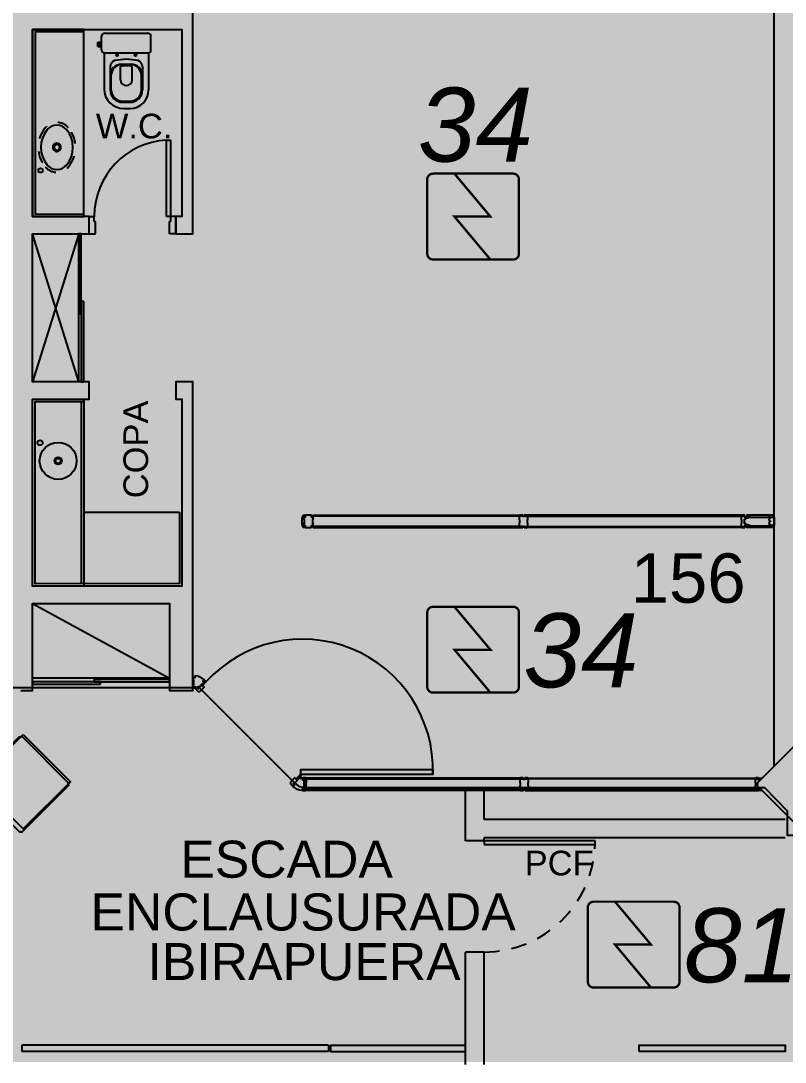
# Model space of a CAD drawing. Header units: metres. Extents: x -331 to 2982, y 362 to 2539.
# Drawn here: x 863.99 to 870.19, y 1624.56 to 1633 of the extents above; entities that cross this region are included whole.
import ezdxf

# ---------------------------------------------------------------- set-up
doc = ezdxf.new("R2010")
doc.units = ezdxf.units.M
for name, pattern in [('HIDDEN2', [0.1875, 0.125, -0.0625]), ('XR_BL2_3 PAV$0$CONTINUOUS', [0]), ('XR_BL2_3 PAV$0$HIDDEN', [0.375, 0.25, -0.125])]:
    doc.linetypes.add(name, pattern=pattern)
doc.layers.get('0').update_dxf_attribs({"color": 251})
doc.layers.add('_corredores', color=251, linetype='Continuous', plot=False)
doc.layers.add('_salas', color=251, linetype='Continuous', plot=False)
for name, color, linetype in [('ALV', 251, 'Continuous'), ('CX', 251, 'Continuous'), ('DET. FUMAÇA', 1, 'Continuous'), ('Detector_antigo', 84, 'Continuous'), ('Div', 251, 'Continuous'), ('Est', 251, 'Continuous'), ('Mob', 251, 'Continuous'), ('Pis', 251, 'Continuous'), ('Projeção', 20, 'Continuous'), ('Texto_Salas', 251, 'Continuous'), ('vid', 251, 'Continuous')]:
    doc.layers.add(name, color=color, linetype=linetype)
doc.styles.add('ARIAL', font='arial.ttf')
doc.styles.add('DESTAQUE', font='arial.ttf', dxfattribs={"height": 0.4})
doc.styles.get("Standard").update_dxf_attribs({"font": 'arial.ttf', "height": 0.3})
doc.styles.add('X3G_ENTITY_1416BAE9', font='arial.ttf', dxfattribs={"height": 0.6})
doc.styles.add('X3G_ENTITY_14227BE1', font='arial.ttf', dxfattribs={"height": 0.4})

# ---------------------------------------------------------------- blocks, each defined once
blk = doc.blocks.new('Detector de fumaça')
at = {"layer": 'DET. FUMAÇA', "linetype": 'Continuous', "lineweight": 15, "const_width": 0.0187}
blk.add_lwpolyline([(774.5995, 539.8158), (775.2491, 539.8158, -0.414214), (775.2958, 539.769), (775.2958, 539.1669, -0.414214), (775.2491, 539.1202), (774.5995, 539.1202, -0.414214), (774.5527, 539.1669), (774.5527, 539.769, -0.414214)], format="xyb", close=True, dxfattribs=at)
blk.add_lwpolyline([(774.773, 539.8158), (775.0645, 539.468), (774.773, 539.468), (775.0645, 539.1202)], dxfattribs=at)

msp = doc.modelspace()

# ---------------------------------------------------------------- hatches: boundary and pattern name
at = {"layer": '_corredores', "transparency": 33554508}
h = msp.add_hatch(color=256, dxfattribs=at)
h.dxf.hatch_style = 1
h.paths.add_polyline_path([(849.579, 1608.9411), (849.579, 1612.2161), (852.229, 1612.2161), (852.229, 1614.6511), (851.629, 1614.6511), (851.629, 1624.5643), (870.399, 1624.5643), (870.399, 1626.4001), (870.209, 1626.4001), (870.209, 1626.5971), (870.023, 1626.7843), (866.324, 1626.785), (866.3084, 1626.7515), (866.2038, 1626.8336), (865.4424, 1627.5943), (864.014, 1627.5943), (862.5855, 1627.5943), (861.7756, 1626.785), (861.74, 1626.785), (861.7364, 1626.7841), (861.7229, 1626.7829), (861.7049, 1626.7829), (858.1107, 1626.785), (857.764, 1626.4383), (857.4173, 1626.785), (853.8241, 1626.785), (853.8085, 1626.7515), (853.7038, 1626.8336), (852.9425, 1627.5943), (851.514, 1627.5943), (849.7675, 1627.5943), (849.7675, 1626.8343), (849.6275, 1626.8343), (849.6275, 1629.9143), (841.254, 1629.9143), (841.254, 1628.0743), (840.4941, 1628.0743), (840.4941, 1627.1161), (840.7759, 1626.8343), (840.3941, 1626.4525), (840.0615, 1626.785), (836.4544, 1626.785), (836.4387, 1626.7515), (836.3341, 1626.8336), (835.5727, 1627.5943), (834.1443, 1627.5943), (832.7159, 1627.5943), (831.9059, 1626.785), (831.8704, 1626.785), (831.8668, 1626.7841), (831.8533, 1626.7829), (831.8353, 1626.7829), (828.241, 1626.785), (827.8943, 1626.4383), (827.5477, 1626.785), (823.9539, 1626.785), (823.9383, 1626.7515), (823.8336, 1626.8336), (823.0723, 1627.5943), (821.6438, 1627.5943), (820.2154, 1627.5943), (819.4055, 1626.785), (819.3699, 1626.785), (819.3663, 1626.7841), (819.3528, 1626.7829), (819.3348, 1626.7829), (815.7405, 1626.785), (815.3939, 1626.4383), (815.0472, 1626.785), (811.4539, 1626.785), (811.4383, 1626.7515), (811.3337, 1626.8336), (810.5723, 1627.5943), (809.1439, 1627.5943), (807.7155, 1627.5943), (806.9055, 1626.785), (806.8699, 1626.785), (806.8664, 1626.7841), (806.8529, 1626.7829), (806.8349, 1626.7829), (803.2406, 1626.785), (802.8939, 1626.4383), (802.5473, 1626.785), (798.9539, 1626.785), (798.9383, 1626.7515), (798.8337, 1626.8336), (798.0723, 1627.5943), (796.6439, 1627.5943), (795.2155, 1627.5943), (794.4055, 1626.785), (794.3699, 1626.785), (794.3664, 1626.7841), (794.3529, 1626.7829), (794.3349, 1626.7829), (790.7406, 1626.785), (790.3939, 1626.4383), (790.0473, 1626.785), (786.454, 1626.785), (786.4384, 1626.7515), (786.3338, 1626.8336), (785.5724, 1627.5943), (784.144, 1627.5943), (782.7155, 1627.5943), (781.9056, 1626.785), (781.87, 1626.785), (781.8664, 1626.7841), (781.8529, 1626.7829), (781.8349, 1626.7829), (778.2407, 1626.785), (777.894, 1626.4383), (777.5473, 1626.785), (773.9541, 1626.785), (773.9385, 1626.7515), (773.8338, 1626.8336), (773.0725, 1627.5943), (771.644, 1627.5943), (770.2156, 1627.5943), (769.4057, 1626.785), (769.3701, 1626.785), (769.3665, 1626.7841), (769.353, 1626.7829), (769.335, 1626.7829), (765.635, 1626.7843), (765.449, 1626.5971), (765.449, 1626.4001), (765.259, 1626.4001), (765.259, 1624.5643), (770.104, 1624.5643), (770.104, 1614.6511), (770.414, 1614.6511), (770.414, 1605.5311), (765.029, 1605.5311), (765.029, 1610.8311), (763.829, 1610.8311), (763.829, 1605.5311), (755.929, 1605.5311), (755.929, 1610.8311), (754.829, 1610.8311), (754.829, 1605.5311), (746.079, 1605.5311), (746.079, 1601.9161), (748.449, 1601.9161), (748.449, 1603.6161), (748.049, 1603.6161), (748.049, 1603.8161), (754.474, 1603.8161), (754.474, 1603.6161), (754.149, 1603.6161), (754.149, 1601.9161), (754.474, 1601.9161), (754.474, 1601.7161), (754.474, 1601.1911), (757.974, 1601.1911), (757.974, 1603.5911), (757.974, 1603.7911), (768.029, 1603.7911), (768.029, 1603.7711), (768.834, 1603.7711), (768.834, 1595.8111), (768.004, 1595.8111), (768.004, 1595.7911), (762.364, 1595.7911), (762.364, 1590.5811), (754.174, 1590.5811), (754.174, 1593.0661), (752.499, 1593.0661), (752.499, 1560.5411), (752.299, 1560.5411), (752.299, 1561.4411), (751.199, 1561.4411), (751.199, 1558.1161), (752.299, 1558.1161), (752.299, 1559.1161), (752.499, 1559.1161), (752.499, 1557.1161), (755.419, 1557.1161), (755.419, 1558.9661), (753.924, 1558.9661), (753.924, 1563.4411), (754.189, 1563.4411), (754.189, 1587.6511), (760.824, 1587.6511), (760.824, 1587.7411), (768.929, 1587.7411), (768.929, 1563.8411), (770.329, 1563.8411), (770.329, 1587.7411), (771.929, 1587.7411), (773.029, 1587.7411), (775.879, 1587.7411), (775.879, 1586.6411), (777.179, 1586.6411), (777.179, 1587.7411), (788.779, 1587.7411), (788.779, 1586.6411), (790.079, 1586.6411), (790.079, 1587.7411), (802.329, 1587.7411), (804.029, 1587.7411), (844.979, 1587.7411), (844.979, 1587.9161), (845.279, 1587.9161), (845.279, 1587.5625), (845.279, 1563.2411), (806.429, 1563.2411), (806.429, 1563.4411), (806.629, 1563.4411), (806.629, 1565.7911), (806.229, 1565.7911), (806.229, 1585.1911), (806.629, 1585.1911), (806.629, 1587.5411), (803.039, 1587.5411), (803.039, 1576.8411), (798.689, 1576.8411), (796.094, 1576.8411, -0.496898), (794.3598, 1575.527), (793.5592, 1573.0628), (798.509, 1571.4495), (798.509, 1560.7211), (794.829, 1560.7211), (794.829, 1560.5411), (794.829, 1557.5511), (801.129, 1557.5511), (801.129, 1556.4511), (802.329, 1556.4511), (802.329, 1557.5511), (805.229, 1557.5511), (805.229, 1556.4511), (806.429, 1556.4511), (806.429, 1560.6911), (845.279, 1560.6911), (845.279, 1555.9965), (846.404, 1555.9965), (846.404, 1556.8911), (846.054, 1556.8911), (846.054, 1556.9911), (846.454, 1556.9911), (846.454, 1560.6911), (849.204, 1560.6911), (849.204, 1556.9911), (849.604, 1556.9911), (849.604, 1556.8911), (849.254, 1556.8911), (849.254, 1555.9965), (850.479, 1555.9965), (850.479, 1563.2411), (849.579, 1563.2411), (849.579, 1572.2911), (849.579, 1575.9411), (849.579, 1587.5625), (849.579, 1588.1411), (849.679, 1588.1411), (849.679, 1587.9911), (866.719, 1587.9911), (870.339, 1587.9911), (870.339, 1595.7911), (866.429, 1595.7911), (866.429, 1595.7211), (852.429, 1595.7211), (852.429, 1590.3911), (849.579, 1590.3911)])
h.paths.add_polyline_path([(845.139, 1595.8411), (845.279, 1595.8411), (845.279, 1590.3411), (839.679, 1590.3411), (775.879, 1590.3411), (773.004, 1590.3411), (773.004, 1595.8111), (771.774, 1595.8111), (771.774, 1603.7661), (773.119, 1603.7661), (773.119, 1603.8211), (845.139, 1603.8211)], flags=16)
h.paths.add_polyline_path([(846.026, 1605.5311), (845.019, 1605.5311), (845.019, 1609.9311), (845.029, 1610.8311), (843.829, 1610.8311), (843.829, 1605.5311), (835.029, 1605.5311), (835.029, 1610.8311), (833.829, 1610.8311), (833.829, 1605.5311), (825.029, 1605.5311), (825.029, 1610.8311), (823.829, 1610.8311), (823.829, 1605.5311), (815.029, 1605.5311), (815.029, 1610.8311), (813.829, 1610.8311), (813.829, 1605.5311), (805.029, 1605.5311), (805.029, 1610.8311), (803.829, 1610.8311), (803.829, 1605.5311), (795.029, 1605.5311), (795.029, 1610.8311), (793.829, 1610.8311), (793.829, 1605.5311), (785.029, 1605.5311), (785.029, 1610.8311), (783.829, 1610.8311), (783.829, 1605.5311), (775.029, 1605.5311), (775.029, 1610.8311), (773.999, 1610.8311), (773.999, 1605.5311), (773.214, 1605.5311), (773.214, 1614.6511), (773.144, 1614.6511), (773.1437, 1620.1313), (775.1643, 1620.1313), (775.1643, 1622.0513), (773.6443, 1622.0513), (773.6443, 1621.6313), (773.184, 1621.6313), (773.184, 1624.5643), (845.949, 1624.5632), (845.9494, 1621.6313), (845.4887, 1621.6313), (845.4887, 1622.0513), (843.9887, 1622.0513), (843.9887, 1621.6313), (843.9687, 1620.1313), (845.9487, 1620.1313), (845.949, 1614.6511), (846.026, 1614.6511)], flags=16)
h.paths.add_polyline_path([(865.1904, 1593.8059, -2.788173), (864.4071, 1590.6278), (864.5694, 1590.7057), (864.758, 1590.3806), (866.0583, 1591.2781, -0.450063), (866.3503, 1592.4627), (865.616, 1593.8618), (865.2979, 1593.6615)], flags=16)
h.paths.add_polyline_path([(845.264, 1626.4525), (844.8822, 1626.8343), (845.264, 1627.2162), (845.6458, 1626.8343)], flags=16)
h.paths.add_polyline_path([(851.514, 1626.4525), (851.1322, 1626.8343), (851.514, 1627.2162), (851.8958, 1626.8343)], flags=16)
h.paths.add_polyline_path([(834.1442, 1626.4525), (833.7624, 1626.8343), (834.1442, 1627.2162), (834.526, 1626.8343)], flags=16)
h.paths.add_polyline_path([(864.014, 1626.4525), (863.6322, 1626.8343), (864.014, 1627.2162), (864.3958, 1626.8343)], flags=16)
h.paths.add_polyline_path([(821.6442, 1626.4525), (821.2623, 1626.8343), (821.6442, 1627.2162), (822.026, 1626.8343)], flags=16)
h.paths.add_polyline_path([(809.5258, 1626.8343), (809.144, 1626.4525), (808.7622, 1626.8343), (809.144, 1627.2162)], flags=16)
h.paths.add_polyline_path([(797.0258, 1626.8343), (796.644, 1626.4525), (796.2622, 1626.8343), (796.644, 1627.2162)], flags=16)
h.paths.add_polyline_path([(784.5258, 1626.8343), (784.1439, 1626.4525), (783.7621, 1626.8343), (784.1439, 1627.2162)], flags=16)
h.paths.add_polyline_path([(772.0258, 1626.8343), (771.644, 1626.4525), (771.2622, 1626.8343), (771.644, 1627.2162)], flags=16)
h.paths.add_polyline_path([(767.5755, 1593.944), (767.4281, 1593.8407), (767.223, 1594.0851), (766.3285, 1593.1906, -0.414214), (766.3285, 1592.3916), (767.223, 1591.4971), (767.4281, 1591.7414), (767.5755, 1591.6382, -3.171595)], flags=16)
at = {"layer": '_salas', "transparency": 33554559}
h = msp.add_hatch(color=256, dxfattribs=at)
h.dxf.hatch_style = 1
h.paths.add_polyline_path([(870.379, 1637.7293), (851.629, 1637.7293), (851.629, 1639.2843), (851.299, 1639.2843), (851.299, 1637.7293), (840.564, 1637.7293), (840.564, 1639.2843), (840.234, 1639.2843), (840.234, 1637.7293), (765.239, 1637.7293), (765.239, 1626.3801), (765.429, 1626.3801), (765.429, 1626.5771), (765.615, 1626.7643), (769.3501, 1626.765), (769.3826, 1626.773), (769.4342, 1626.8136), (770.1916, 1627.5703), (770.2047, 1627.5834), (770.229, 1627.5743), (771.624, 1627.5743), (773.0191, 1627.5743), (773.0434, 1627.5834), (773.0565, 1627.5703), (773.8138, 1626.8136), (773.8655, 1626.773), (773.898, 1626.765), (777.5273, 1626.765), (777.8669, 1626.4254), (777.8811, 1626.4254), (778.2207, 1626.765), (781.85, 1626.765), (781.8825, 1626.773), (781.9342, 1626.8136), (782.6915, 1627.5703), (782.7046, 1627.5834), (782.7289, 1627.5743), (784.124, 1627.5743), (785.519, 1627.5743), (785.5433, 1627.5834), (785.5564, 1627.5703), (786.3138, 1626.8136), (786.3654, 1626.773), (786.3979, 1626.765), (790.0273, 1626.765), (790.3669, 1626.4254), (790.3739, 1626.4325), (790.7206, 1626.765), (794.3499, 1626.765), (794.3824, 1626.773), (794.4341, 1626.8136), (795.1914, 1627.5703), (795.2045, 1627.5834), (795.2289, 1627.5743), (796.6239, 1627.5743), (798.0189, 1627.5743), (798.0433, 1627.5834), (798.0564, 1627.5703), (798.8137, 1626.8136), (798.8654, 1626.773), (798.8979, 1626.765), (802.5273, 1626.765), (802.8669, 1626.4254), (802.8739, 1626.4325), (803.2206, 1626.765), (806.8499, 1626.765), (806.8824, 1626.773), (806.9341, 1626.8136), (807.6914, 1627.5703), (807.7045, 1627.5834), (807.7289, 1627.5743), (809.1239, 1627.5743), (810.5189, 1627.5743), (810.5433, 1627.5834), (810.5564, 1627.5703), (811.3137, 1626.8136), (811.3654, 1626.773), (811.3979, 1626.765), (815.0272, 1626.765), (815.3668, 1626.4254), (815.3739, 1626.4325), (815.7205, 1626.765), (819.3499, 1626.765), (819.3824, 1626.773), (819.434, 1626.8136), (820.1914, 1627.5703), (820.2045, 1627.5834), (820.2288, 1627.5743), (821.6238, 1627.5743), (823.0189, 1627.5743), (823.0432, 1627.5834), (823.0563, 1627.5703), (823.8136, 1626.8136), (823.8653, 1626.773), (823.8978, 1626.765), (827.5277, 1626.765), (827.8673, 1626.4254), (827.8743, 1626.4325), (828.221, 1626.765), (831.8504, 1626.765), (831.8828, 1626.773), (831.9345, 1626.8136), (832.6919, 1627.5703), (832.7049, 1627.5834), (832.7293, 1627.5743), (834.1243, 1627.5743), (835.5193, 1627.5743), (835.5437, 1627.5834), (835.5568, 1627.5703), (836.3141, 1626.8136), (836.3658, 1626.773), (836.3983, 1626.765), (840.0415, 1626.765), (840.3741, 1626.4325), (840.7559, 1626.8143), (840.4741, 1627.0961), (840.4741, 1628.0543), (841.234, 1628.0543), (841.234, 1629.8943), (849.6075, 1629.8943), (849.6075, 1626.8143), (849.7475, 1626.8143), (849.7475, 1627.5743), (851.494, 1627.5743), (852.8891, 1627.5743), (852.9134, 1627.5834), (852.9265, 1627.5703), (853.6838, 1626.8136), (853.7355, 1626.773), (853.768, 1626.765), (857.3973, 1626.765), (857.7369, 1626.4254), (857.744, 1626.4325), (858.0907, 1626.765), (861.72, 1626.765), (861.7525, 1626.773), (861.8042, 1626.8136), (862.5615, 1627.5703), (862.5746, 1627.5834), (862.5989, 1627.5743), (863.994, 1627.5743), (865.389, 1627.5743), (865.4133, 1627.5834), (865.4264, 1627.5703), (866.1838, 1626.8136), (866.2354, 1626.773), (866.2679, 1626.765), (870.003, 1626.7643), (870.189, 1626.5771), (870.189, 1626.3801), (870.379, 1626.3801), (870.379, 1626.3801)])
h = msp.add_hatch(color=256, dxfattribs=at)
h.dxf.hatch_style = 1
h.paths.add_polyline_path([(870.399, 1637.7493), (851.649, 1637.7493), (851.649, 1639.3043), (851.319, 1639.3043), (851.319, 1637.7493), (840.584, 1637.7493), (840.584, 1639.3043), (840.254, 1639.3043), (840.254, 1637.7493), (765.259, 1637.7493), (765.259, 1626.4001), (765.449, 1626.4001), (765.449, 1626.5971), (765.635, 1626.7843), (769.3701, 1626.785), (769.4026, 1626.793), (769.4542, 1626.8336), (770.2116, 1627.5903), (770.2247, 1627.6034), (770.249, 1627.5943), (771.644, 1627.5943), (773.0391, 1627.5943), (773.0634, 1627.6034), (773.0765, 1627.5903), (773.8338, 1626.8336), (773.8855, 1626.793), (773.918, 1626.785), (777.5473, 1626.785), (777.8869, 1626.4454), (777.894, 1626.4525), (778.2407, 1626.785), (781.87, 1626.785), (781.9025, 1626.793), (781.9542, 1626.8336), (782.7115, 1627.5903), (782.7246, 1627.6034), (782.7489, 1627.5943), (784.144, 1627.5943), (785.539, 1627.5943), (785.5633, 1627.6034), (785.5764, 1627.5903), (786.3338, 1626.8336), (786.3854, 1626.793), (786.4179, 1626.785), (790.0473, 1626.785), (790.3869, 1626.4454), (790.3939, 1626.4525), (790.7406, 1626.785), (794.3699, 1626.785), (794.4024, 1626.793), (794.4541, 1626.8336), (795.2114, 1627.5903), (795.2245, 1627.6034), (795.2489, 1627.5943), (796.6439, 1627.5943), (798.0389, 1627.5943), (798.0633, 1627.6034), (798.0764, 1627.5903), (798.8337, 1626.8336), (798.8854, 1626.793), (798.9179, 1626.785), (802.5473, 1626.785), (802.8869, 1626.4454), (802.8939, 1626.4525), (803.2406, 1626.785), (806.8699, 1626.785), (806.9024, 1626.793), (806.9541, 1626.8336), (807.7114, 1627.5903), (807.7245, 1627.6034), (807.7489, 1627.5943), (809.1439, 1627.5943), (810.5389, 1627.5943), (810.5633, 1627.6034), (810.5764, 1627.5903), (811.3337, 1626.8336), (811.3854, 1626.793), (811.4179, 1626.785), (815.0472, 1626.785), (815.3868, 1626.4454), (815.3939, 1626.4525), (815.7405, 1626.785), (819.3699, 1626.785), (819.4024, 1626.793), (819.454, 1626.8336), (820.2114, 1627.5903), (820.2245, 1627.6034), (820.2488, 1627.5943), (821.6438, 1627.5943), (823.0389, 1627.5943), (823.0632, 1627.6034), (823.0763, 1627.5903), (823.8336, 1626.8336), (823.8853, 1626.793), (823.9178, 1626.785), (827.5477, 1626.785), (827.8873, 1626.4454), (827.8943, 1626.4525), (828.241, 1626.785), (831.8704, 1626.785), (831.9028, 1626.793), (831.9545, 1626.8336), (832.7119, 1627.5903), (832.7249, 1627.6034), (832.7493, 1627.5943), (834.1443, 1627.5943), (835.5393, 1627.5943), (835.5637, 1627.6034), (835.5768, 1627.5903), (836.3341, 1626.8336), (836.3858, 1626.793), (836.4183, 1626.785), (840.0615, 1626.785), (840.3941, 1626.4525), (840.7759, 1626.8343), (840.4941, 1627.1161), (840.4941, 1628.0743), (841.254, 1628.0743), (841.254, 1629.9143), (849.6275, 1629.9143), (849.6275, 1626.8343), (849.7675, 1626.8343), (849.7675, 1627.5943), (851.514, 1627.5943), (852.9091, 1627.5943), (852.9334, 1627.6034), (852.9465, 1627.5903), (853.7038, 1626.8336), (853.7555, 1626.793), (853.788, 1626.785), (857.4173, 1626.785), (857.7569, 1626.4454), (857.764, 1626.4525), (858.1107, 1626.785), (861.74, 1626.785), (861.7725, 1626.793), (861.8242, 1626.8336), (862.5815, 1627.5903), (862.5946, 1627.6034), (862.6189, 1627.5943), (864.014, 1627.5943), (865.409, 1627.5943), (865.4333, 1627.6034), (865.4464, 1627.5903), (866.2038, 1626.8336), (866.2554, 1626.793), (866.2879, 1626.785), (870.023, 1626.7843), (870.209, 1626.5971), (870.209, 1626.4001), (870.399, 1626.4001), (870.399, 1626.4001)])
h = msp.add_hatch(color=256, dxfattribs=at)
h.dxf.hatch_style = 1
h.paths.add_polyline_path([(834.1242, 1627.1962), (833.7424, 1626.8143), (834.1242, 1626.4325), (834.506, 1626.8143)])
h.paths.add_polyline_path([(845.6258, 1626.8143), (845.244, 1627.1962), (844.8622, 1626.8143), (845.244, 1626.4325)])
h.paths.add_polyline_path([(851.8758, 1626.8143), (851.494, 1627.1962), (851.1122, 1626.8143), (851.494, 1626.4325)])
h.paths.add_polyline_path([(864.3758, 1626.8143), (863.994, 1627.1962), (863.6122, 1626.8143), (863.994, 1626.4325)])
h = msp.add_hatch(color=256, dxfattribs=at)
h.dxf.hatch_style = 1
h.paths.add_polyline_path([(834.1442, 1627.2162), (833.7624, 1626.8343), (834.1442, 1626.4525), (834.526, 1626.8343)])
h.paths.add_polyline_path([(845.6458, 1626.8343), (845.264, 1627.2162), (844.8822, 1626.8343), (845.264, 1626.4525)])
h.paths.add_polyline_path([(851.8958, 1626.8343), (851.514, 1627.2162), (851.1322, 1626.8343), (851.514, 1626.4525)])
h.paths.add_polyline_path([(864.3958, 1626.8343), (864.014, 1627.2162), (863.6322, 1626.8343), (864.014, 1626.4525)])

# ---------------------------------------------------------------- linework, layer by layer
at = {"color": 251, "true_color": 0x606060}
msp.add_lwpolyline([(851.649, 1637.7493), (870.399, 1637.7493), (870.399, 1626.4001), (870.209, 1626.4001), (870.209, 1626.5971), (870.023, 1626.7843), (866.324, 1626.785), (866.323, 1626.7829), (866.305, 1626.7829), (866.2915, 1626.7841), (866.2554, 1626.793), (866.2038, 1626.8336), (865.4464, 1627.5903), (865.4333, 1627.6034), (865.409, 1627.5943), (864.014, 1627.5943), (862.6189, 1627.5943)], dxfattribs=at)
at = {"color": 251}
msp.add_lwpolyline([(864.014, 1627.2162), (864.3958, 1626.8343), (864.014, 1626.4525), (863.6322, 1626.8343)], close=True, dxfattribs=at)
msp.add_lwpolyline([(864.014, 1627.2162), (864.3958, 1626.8343), (864.014, 1626.4525), (863.6322, 1626.8343)], close=True, dxfattribs=at)
at = {"layer": 'ALV'}
for points in [[(863.994, 1627.5743), (864.089, 1627.5743), (864.089, 1628.2793), (865.199, 1628.2793), (865.199, 1627.5743), (865.389, 1627.5743), (865.389, 1630.0743), (865.249, 1630.0743), (865.249, 1629.9343), (865.299, 1629.9343), (865.299, 1628.4193), (864.089, 1628.4193), (864.089, 1629.9343), (864.549, 1629.9343), (864.549, 1630.0743), (864.089, 1630.0743), (864.089, 1631.2743), (864.549, 1631.2743), (864.549, 1631.4143), (864.089, 1631.4143), (864.089, 1632.9293), (865.299, 1632.9293), (865.299, 1631.4143), (865.249, 1631.4143), (865.249, 1631.2743), (865.389, 1631.2743), (865.389, 1634.7243)], [(869.9601, 1626.8214), (869.9755, 1626.8368), (869.9755, 1626.8643), (870.003, 1626.8643)], [(870.003, 1626.7643), (869.9755, 1626.7643), (869.9755, 1626.7918), (869.9601, 1626.8073)]]:
    msp.add_lwpolyline(points, dxfattribs=at)
at = {"layer": 'CX', "color": 251, "true_color": 0x606060}
msp.add_line((870.099, 1626.9603), (870.099, 1635.2683), dxfattribs=at)
at = {"layer": 'CX'}
for p, q in [((865.174, 1632.0333), (865.209, 1632.0333)), ((865.174, 1631.4143), (865.174, 1632.0333)), ((865.209, 1631.4143), (865.209, 1632.0333)), ((864.549, 1631.4143), (864.589, 1631.4143)), ((864.549, 1631.2743), (864.549, 1631.4143)), ((864.589, 1631.3743), (864.589, 1631.4143)), ((865.209, 1631.4143), (865.174, 1631.4143)), ((865.249, 1631.4143), (865.209, 1631.4143)), ((865.209, 1631.3743), (865.209, 1631.4143)), ((865.249, 1631.2743), (865.249, 1631.4143)), ((864.589, 1631.3743), (864.599, 1631.3743)), ((864.599, 1631.2743), (864.599, 1631.3743)), ((865.209, 1631.3743), (865.199, 1631.3743)), ((865.199, 1631.2743), (865.199, 1631.3743)), ((864.549, 1631.2743), (864.599, 1631.2743)), ((865.249, 1631.2743), (865.199, 1631.2743))]:
    msp.add_line(p, q, dxfattribs=at)
for points in [[(866.2903, 1628.8933, -0.32019), (866.2809, 1628.9001, 0.002744), (866.2775, 1628.9109, -0.332744), (866.278, 1628.912, 0.702025), (866.2773, 1628.9157, -0.317833), (866.2765, 1628.9165, -0.05088), (866.2736, 1628.9443, -0.05088), (866.2765, 1628.9721, -0.317833), (866.2773, 1628.973, 0.702025), (866.278, 1628.9767, -0.332744), (866.2775, 1628.9778, 0.002744), (866.2809, 1628.9886, -0.32019), (866.2903, 1628.9953), (866.2926, 1628.9953, -0.414214), (866.2976, 1628.9903), (866.2976, 1628.9793), (866.2847, 1628.9793), (866.2847, 1628.9623, 0.414214), (866.2852, 1628.9618), (866.2862, 1628.9618), (866.2862, 1628.9628, -0.414214), (866.288, 1628.9646), (866.2897, 1628.9646), (866.2897, 1628.9241), (866.288, 1628.9241, -0.414214), (866.2862, 1628.9258), (866.2862, 1628.9268), (866.2852, 1628.9268, 0.414214), (866.2847, 1628.9263), (866.2847, 1628.9093), (866.2976, 1628.9093), (866.2976, 1628.8983, -0.414214), (866.2926, 1628.8933)], [(866.3632, 1628.9646), (866.3632, 1628.9618), (866.3642, 1628.9618, 0.414214), (866.3647, 1628.9623), (866.3647, 1628.9793), (866.3497, 1628.9793), (866.3497, 1628.9903, 0.414214), (866.3447, 1628.9953), (866.3047, 1628.9953, 0.414214), (866.2997, 1628.9903), (866.2997, 1628.9793), (866.2847, 1628.9793), (866.2847, 1628.9623, 0.414214), (866.2852, 1628.9618), (866.2862, 1628.9618), (866.2862, 1628.9628, -0.414214), (866.288, 1628.9646), (866.2897, 1628.9646), (866.2897, 1628.9241), (866.288, 1628.9241, -0.414214), (866.2862, 1628.9258), (866.2862, 1628.9268), (866.2852, 1628.9268, 0.414214), (866.2847, 1628.9263), (866.2847, 1628.9093), (866.2997, 1628.9093), (866.2997, 1628.8983, 0.414214), (866.3047, 1628.8933), (866.3247, 1628.8933), (866.3447, 1628.8933, 0.414214), (866.3497, 1628.8983), (866.3497, 1628.9093), (866.3647, 1628.9093), (866.3647, 1628.9263, 0.414214), (866.3642, 1628.9268), (866.3632, 1628.9268), (866.3632, 1628.9241), (866.3597, 1628.9241), (866.3597, 1628.9646)], [(868.0702, 1628.9863), (868.0662, 1628.9863, 0.414214), (868.0632, 1628.9833), (868.0632, 1628.9887, 0.439162), (868.0572, 1628.9953), (868.0392, 1628.9953, 0.414214), (868.0382, 1628.9943), (868.0382, 1628.9938), (868.0532, 1628.9938), (868.0532, 1628.9865), (868.0384, 1628.9865, 0.322891), (868.0327, 1628.9813), (868.0327, 1628.961, 0.13729), (868.0334, 1628.9584), (868.035, 1628.9558, -0.13729), (868.0357, 1628.9532), (868.0357, 1628.9443), (868.0357, 1628.9355, -0.13729), (868.035, 1628.9329), (868.0334, 1628.9303, 0.13729), (868.0327, 1628.9277), (868.0327, 1628.9073, 0.322891), (868.0384, 1628.9021), (868.0532, 1628.9021), (868.0532, 1628.8948), (868.0382, 1628.8948), (868.0382, 1628.8943, 0.414214), (868.0392, 1628.8933), (868.0572, 1628.8933, 0.439162), (868.0632, 1628.9), (868.0632, 1628.9053, 0.414214), (868.0662, 1628.9023), (868.0702, 1628.9023, 0.414214), (868.0732, 1628.9053), (868.0732, 1628.9, 0.439162), (868.0791, 1628.8933), (868.0972, 1628.8933, 0.414214), (868.0982, 1628.8943), (868.0982, 1628.8948), (868.0832, 1628.8948), (868.0832, 1628.9021), (868.098, 1628.9021, 0.322891), (868.1037, 1628.9073), (868.1037, 1628.9277, 0.13729), (868.1029, 1628.9303), (868.1013, 1628.9329, -0.13729), (868.1006, 1628.9355), (868.1006, 1628.9443), (868.1006, 1628.9532, -0.13729), (868.1013, 1628.9558), (868.1029, 1628.9584, 0.13729), (868.1037, 1628.961), (868.1037, 1628.9813, 0.322891), (868.098, 1628.9865), (868.0832, 1628.9865), (868.0832, 1628.9938), (868.0982, 1628.9938), (868.0982, 1628.9943, 0.414214), (868.0972, 1628.9953), (868.0791, 1628.9953, 0.439162), (868.0732, 1628.9887), (868.0732, 1628.9833, 0.414214)], [(870.0596, 1628.9563), (870.062, 1628.9668, -0.194954), (870.0629, 1628.9681), (870.0645, 1628.9691, 0.387702), (870.0652, 1628.9717), (870.0636, 1628.9748), (870.064, 1628.9751), (870.0664, 1628.9705), (870.0668, 1628.9712), (870.0668, 1628.9777), (870.055, 1628.9777), (870.055, 1628.9793), (870.099, 1628.9793), (870.099, 1628.9093), (870.055, 1628.9093), (870.055, 1628.9109), (870.0668, 1628.9109), (870.0668, 1628.9174), (870.0664, 1628.9181), (870.064, 1628.9136), (870.0636, 1628.9138), (870.0652, 1628.9169, 0.387702), (870.0645, 1628.9195), (870.0629, 1628.9206, -0.194954), (870.062, 1628.9218), (870.0596, 1628.9323, -0.268551), (870.0611, 1628.9371), (870.0689, 1628.9422), (870.0689, 1628.9465), (870.0611, 1628.9515, -0.268551)], [(865.3893, 1627.659, 0.414214), (865.3898, 1627.6585), (865.3908, 1627.6585), (865.3908, 1627.6595, -0.414214), (865.3926, 1627.6612), (865.3943, 1627.6612), (865.3943, 1627.641), (865.3943, 1627.6207), (865.3926, 1627.6207, -0.414214), (865.3908, 1627.6225), (865.3908, 1627.6235), (865.3898, 1627.6235, 0.414214), (865.3893, 1627.623), (865.3893, 1627.606), (865.4043, 1627.606), (865.4043, 1627.595, 0.668179), (865.4129, 1627.5914), (865.4207, 1627.5992), (865.4313, 1627.5886), (865.4433, 1627.6006, 0.414214), (865.4433, 1627.6013), (865.4426, 1627.602), (865.4419, 1627.6013, -0.414214), (865.4394, 1627.6013), (865.4382, 1627.6026), (865.4668, 1627.6312), (865.468, 1627.63, -0.414214), (865.468, 1627.6275), (865.4673, 1627.6268), (865.468, 1627.6261, 0.414214), (865.4687, 1627.6261), (865.4808, 1627.6381), (865.4701, 1627.6487), (865.4779, 1627.6565, 0.441105), (865.4776, 1627.6639, 0.152372), (865.4098, 1627.692, 0.441105), (865.4043, 1627.687), (865.4043, 1627.676), (865.3893, 1627.676)], [(866.2603, 1626.8572), (866.2674, 1626.8643, 0.414214), (866.2674, 1626.8713), (866.2584, 1626.8804, 0.414214), (866.2555, 1626.8804), (866.2475, 1626.8724), (866.2486, 1626.8713), (866.2482, 1626.871), (866.2468, 1626.8724), (866.2468, 1626.8724), (866.2559, 1626.8813, -0.294496), (866.258, 1626.8818, 3.099483), (866.2542, 1626.8876), (866.2523, 1626.8858), (866.2534, 1626.8848), (866.2319, 1626.8637), (866.2338, 1626.8619), (866.2438, 1626.8718), (866.2438, 1626.8709), (866.2354, 1626.8626), (866.2375, 1626.8605), (866.2371, 1626.8601), (866.2362, 1626.8611), (866.228, 1626.8528), (866.2226, 1626.8581), (866.2221, 1626.8554), (866.2178, 1626.8597), (866.2205, 1626.8602), (866.2152, 1626.8655, 0.414214), (866.2124, 1626.8655), (866.1838, 1626.8369, 0.414214), (866.1838, 1626.8136), (866.1968, 1626.8005, 0.422579), (866.2038, 1626.8006), (866.2108, 1626.8077), (866.2005, 1626.818), (866.2125, 1626.83, -0.414214), (866.2132, 1626.83), (866.214, 1626.8293), (866.2132, 1626.8286, 0.414214), (866.2132, 1626.8261), (866.2145, 1626.8249), (866.2431, 1626.8535), (866.2419, 1626.8548, 0.414214), (866.2394, 1626.8548), (866.2387, 1626.8541), (866.238, 1626.8548, -0.414214), (866.238, 1626.8555), (866.25, 1626.8675)], [(866.2919, 1626.7801), (866.2769, 1626.7801), (866.2769, 1626.7691, -0.440902), (866.2715, 1626.7641, -0.152386), (866.2037, 1626.7922, -0.440902), (866.2033, 1626.7996), (866.2111, 1626.8074), (866.2005, 1626.818), (866.2125, 1626.83, -0.414214), (866.2132, 1626.83), (866.214, 1626.8293), (866.2132, 1626.8286, 0.414214), (866.2132, 1626.8261), (866.2145, 1626.8249), (866.2431, 1626.8535), (866.2419, 1626.8548, 0.414214), (866.2394, 1626.8548), (866.2387, 1626.8541), (866.238, 1626.8548, -0.414214), (866.238, 1626.8555), (866.25, 1626.8675), (866.2606, 1626.8569), (866.2684, 1626.8647, -0.668179), (866.2769, 1626.8611), (866.2769, 1626.8501), (866.2919, 1626.8501), (866.2919, 1626.8331, -0.414214), (866.2914, 1626.8326), (866.2904, 1626.8326), (866.2904, 1626.8336, 0.414214), (866.2887, 1626.8354), (866.2869, 1626.8354), (866.2869, 1626.8151), (866.2869, 1626.7949), (866.2887, 1626.7949, 0.414214), (866.2904, 1626.7966), (866.2904, 1626.7976), (866.2914, 1626.7976, -0.414214), (866.2919, 1626.7971)], [(866.3095, 1626.7985, 0.13729), (866.3088, 1626.8011), (866.3072, 1626.8037, -0.13729), (866.3065, 1626.8063), (866.3065, 1626.8151), (866.3065, 1626.824, -0.13729), (866.3072, 1626.8266), (866.3088, 1626.8292, 0.13729), (866.3095, 1626.8318), (866.3095, 1626.8521, 0.322891), (866.3038, 1626.8573), (866.289, 1626.8573), (866.289, 1626.8646), (866.304, 1626.8646), (866.304, 1626.8651, 0.414214), (866.303, 1626.8661), (866.285, 1626.8661, 0.439162), (866.279, 1626.8595), (866.279, 1626.8501), (866.2919, 1626.8501), (866.2919, 1626.8331, -0.414214), (866.2914, 1626.8326), (866.2904, 1626.8326), (866.2904, 1626.8336, 0.414214), (866.2887, 1626.8354), (866.2869, 1626.8354), (866.2869, 1626.8151), (866.2869, 1626.7949), (866.2887, 1626.7949, 0.414214), (866.2904, 1626.7966), (866.2904, 1626.7976), (866.2914, 1626.7976, -0.414214), (866.2919, 1626.7971), (866.2919, 1626.7801), (866.279, 1626.7801), (866.279, 1626.7695, 0.439162), (866.285, 1626.7629), (866.303, 1626.7629, 0.414214), (866.304, 1626.7639), (866.304, 1626.7644), (866.289, 1626.7644), (866.289, 1626.7717), (866.3038, 1626.7717, 0.322891), (866.3095, 1626.7769)], [(868.0752, 1626.8565), (868.0712, 1626.8565, 0.414214), (868.0682, 1626.8535), (868.0682, 1626.8589, 0.439162), (868.0622, 1626.8655), (868.0442, 1626.8655, 0.414214), (868.0432, 1626.8645), (868.0432, 1626.864), (868.0582, 1626.864), (868.0582, 1626.8567), (868.0434, 1626.8567, 0.322891), (868.0377, 1626.8515), (868.0377, 1626.8312, 0.13729), (868.0384, 1626.8286), (868.04, 1626.826, -0.13729), (868.0407, 1626.8234), (868.0407, 1626.8145), (868.0407, 1626.8057, -0.13729), (868.04, 1626.8031), (868.0384, 1626.8005, 0.13729), (868.0377, 1626.7979), (868.0377, 1626.7775, 0.322891), (868.0434, 1626.7723), (868.0582, 1626.7723), (868.0582, 1626.765), (868.0432, 1626.765), (868.0432, 1626.7645, 0.414214), (868.0442, 1626.7635), (868.0622, 1626.7635, 0.439162), (868.0682, 1626.7702), (868.0682, 1626.7755, 0.414214), (868.0712, 1626.7725), (868.0752, 1626.7725, 0.414214), (868.0782, 1626.7755), (868.0782, 1626.7702, 0.439162), (868.0841, 1626.7635), (868.1022, 1626.7635, 0.414214), (868.1032, 1626.7645), (868.1032, 1626.765), (868.0882, 1626.765), (868.0882, 1626.7723), (868.103, 1626.7723, 0.322891), (868.1087, 1626.7775), (868.1087, 1626.7979, 0.13729), (868.1079, 1626.8005), (868.1063, 1626.8031, -0.13729), (868.1056, 1626.8057), (868.1056, 1626.8145), (868.1056, 1626.8234, -0.13729), (868.1063, 1626.826), (868.1079, 1626.8286, 0.13729), (868.1087, 1626.8312), (868.1087, 1626.8515, 0.322891), (868.103, 1626.8567), (868.0882, 1626.8567), (868.0882, 1626.864), (868.1032, 1626.864), (868.1032, 1626.8645, 0.414214), (868.1022, 1626.8655), (868.0841, 1626.8655, 0.439162), (868.0782, 1626.8589), (868.0782, 1626.8535, 0.414214)], [(869.9755, 1626.7918), (869.9601, 1626.8073), (869.9672, 1626.8143), (869.9601, 1626.8214), (869.9755, 1626.8368), (869.9755, 1626.8589, 0.439162), (869.9696, 1626.8655), (869.9515, 1626.8655, 0.414214), (869.9505, 1626.8645), (869.9505, 1626.864), (869.9655, 1626.864), (869.9655, 1626.8567), (869.9507, 1626.8567, 0.322891), (869.945, 1626.8515), (869.945, 1626.8312, 0.13729), (869.9458, 1626.8286), (869.9474, 1626.826, -0.13729), (869.9481, 1626.8234), (869.9481, 1626.8145), (869.9481, 1626.8057, -0.13729), (869.9474, 1626.8031), (869.9458, 1626.8005, 0.13729), (869.945, 1626.7979), (869.945, 1626.7775, 0.322891), (869.9507, 1626.7723), (869.9655, 1626.7723), (869.9655, 1626.765), (869.9505, 1626.765), (869.9505, 1626.7645, 0.414214), (869.9515, 1626.7635), (869.9696, 1626.7635, 0.439162), (869.9755, 1626.7702)]]:
    msp.add_lwpolyline(points, format="xyb", close=True, dxfattribs=at)
at = {"layer": 'CX', "linetype": 'XR_BL2_3 PAV$0$CONTINUOUS'}
msp.add_lwpolyline([(869.8387, 1628.8933), (869.8569, 1628.8933, 0.420879), (869.8627, 1628.8998), (869.8627, 1628.9095), (869.8827, 1628.9095), (869.8827, 1628.9155), (869.8876, 1628.9146), (869.8881, 1628.9126, 0.414214), (869.8911, 1628.9096), (869.8996, 1628.9096), (869.9059, 1628.9096), (869.9059, 1628.9108), (869.8996, 1628.9108), (869.8911, 1628.9108, -0.414214), (869.8893, 1628.9126), (869.8888, 1628.9148, 0.414214), (869.8878, 1628.9158), (869.8806, 1628.9171, -0.212526), (869.8792, 1628.918), (869.8787, 1628.9188), (869.8778, 1628.9182), (869.8787, 1628.9168, 0.204506), (869.88, 1628.9159), (869.8812, 1628.9157), (869.8812, 1628.911), (869.8684, 1628.911), (869.8684, 1628.927), (869.8592, 1628.927), (869.8592, 1628.9466), (869.8592, 1628.962), (869.8684, 1628.962), (869.8684, 1628.978), (869.8812, 1628.978), (869.8812, 1628.9733), (869.88, 1628.9731, 0.204506), (869.8787, 1628.9723), (869.8778, 1628.9709), (869.8787, 1628.9702), (869.8792, 1628.971, -0.212526), (869.8806, 1628.9719), (869.8878, 1628.9732, 0.414214), (869.8888, 1628.9742), (869.8893, 1628.9764, -0.414214), (869.8911, 1628.9782), (869.8954, 1628.9782), (869.9059, 1628.9782), (869.9059, 1628.9794), (869.8954, 1628.9794), (869.8911, 1628.9794, 0.414214), (869.8881, 1628.9764), (869.8876, 1628.9744), (869.8827, 1628.9736), (869.8827, 1628.9795), (869.8627, 1628.9795), (869.8627, 1628.9892, 0.420879), (869.8569, 1628.9957), (869.8387, 1628.9957, 0.414214), (869.8377, 1628.9947), (869.8377, 1628.9942), (869.8527, 1628.9942), (869.8527, 1628.9869), (869.8379, 1628.9869, 0.322891), (869.8322, 1628.9817), (869.8322, 1628.9614, 0.13729), (869.8329, 1628.9588), (869.8345, 1628.9562, -0.13729), (869.8352, 1628.9536), (869.8352, 1628.9443), (869.8352, 1628.9355, -0.13729), (869.8345, 1628.9329), (869.8329, 1628.9303, 0.13729), (869.8322, 1628.9277), (869.8322, 1628.9073, 0.322891), (869.8379, 1628.9021), (869.8527, 1628.9021), (869.8527, 1628.8948), (869.8377, 1628.8948), (869.8377, 1628.8943, 0.414214)], format="xyb", close=True, dxfattribs=at)
at = {"layer": 'CX'}
for points in [[(864.639, 1627.6243), (864.639, 1627.6443), (864.089, 1627.6443), (864.089, 1627.6243)], [(865.199, 1627.6443), (865.199, 1627.6643), (864.589, 1627.6643), (864.589, 1627.6443)], [(866.2635, 1626.8946), (866.2635, 1626.9326), (867.3335, 1626.9326), (867.3335, 1626.8946)]]:
    msp.add_lwpolyline(points, close=True, dxfattribs=at)
at = {"layer": 'CX', "linetype": 'XR_BL2_3 PAV$0$CONTINUOUS'}
msp.add_lwpolyline([(865.4947, 1627.6435, 0.414214), (865.4947, 1627.6463), (865.4856, 1627.6554, 0.414214), (865.4785, 1627.6554), (865.4711, 1627.6479), (865.4738, 1627.6453), (865.4746, 1627.6461), (865.473, 1627.6477), (865.4796, 1627.6543, -0.414214), (865.4845, 1627.6543), (865.4936, 1627.6453, -0.414214), (865.4936, 1627.6445), (865.4886, 1627.6396), (865.4866, 1627.6416, 0.414214), (865.4855, 1627.6416), (865.4305, 1627.5867), (865.4202, 1627.597), (865.4135, 1627.5903, 0.422579), (865.4133, 1627.5834), (865.4264, 1627.5703, 0.414214), (865.4498, 1627.5703), (865.4791, 1627.5996, 0.414214), (865.4791, 1627.6025), (865.4738, 1627.6078), (865.4732, 1627.6051), (865.469, 1627.6093), (865.4717, 1627.6099), (865.4664, 1627.6152), (865.4941, 1627.6429)], format="xyb", dxfattribs=at)
at = {"layer": 'CX', "color": 251, "true_color": 0x606060}
for centre, radius, start, end in [((865.209, 1631.4143), 0.62, 93.23616, 180), ((866.277, 1626.9325), 1.0571, 358.14079, 137.73334)]:
    msp.add_arc(centre, radius, start, end, dxfattribs=at)
at = {"layer": 'Div', "linetype": 'ByBlock'}
for points in [[(869.8776, 1628.9795), (870.0933, 1628.9795), (870.0933, 1628.9945), (869.8776, 1628.9945)], [(869.8776, 1628.9091), (870.0933, 1628.9091), (870.0933, 1628.8941), (869.8776, 1628.8941)]]:
    msp.add_lwpolyline(points, close=True, dxfattribs=at)
at = {"layer": 'Est', "color": 251}
msp.add_lwpolyline([(863.9869, 1627.2032), (863.994, 1627.1962), (864.0011, 1627.2032), (864.3829, 1626.8214), (864.3758, 1626.8143), (864.3829, 1626.8073), (864.0011, 1626.4254), (863.994, 1626.4325), (863.9869, 1626.4254), (863.6051, 1626.8073), (863.6122, 1626.8143), (863.6051, 1626.8214)], close=True, dxfattribs=at)
at = {"layer": 'Est'}
msp.add_lwpolyline([(870.379, 1626.3883), (869.9601, 1626.8073), (869.9672, 1626.8143), (869.9601, 1626.8214), (870.379, 1627.2403)], close=True, dxfattribs=at)
msp.add_lwpolyline([(870.379, 1626.3883), (869.9601, 1626.8073), (869.9672, 1626.8143), (869.9601, 1626.8214), (870.379, 1627.2403)], close=True, dxfattribs=at)
at = {"layer": 'Mob'}
for p, q in [((864.619, 1632.7918), (864.619, 1632.8268)), ((864.619, 1632.8268), (864.634, 1632.8268)), ((864.634, 1632.7918), (864.634, 1632.8268)), ((864.634, 1632.8243), (864.649, 1632.8243)), ((864.649, 1632.7643), (864.649, 1632.8743)), ((864.674, 1632.8993), (865.024, 1632.8993)), ((865.049, 1632.7643), (865.049, 1632.8743)), ((864.619, 1632.7918), (864.634, 1632.7918)), ((864.634, 1632.7943), (864.649, 1632.7943)), ((864.669, 1632.7398), (864.669, 1632.4493)), ((864.674, 1632.7393), (865.024, 1632.7393)), ((865.029, 1632.7398), (865.029, 1632.4393)), ((864.719, 1632.6281), (864.719, 1632.5553)), ((864.801, 1632.5223), (864.801, 1632.6283)), ((864.811, 1632.6473), (864.887, 1632.6473)), ((864.8115, 1632.6433), (864.8865, 1632.6433)), ((864.897, 1632.5223), (864.897, 1632.6283)), ((864.979, 1632.6281), (864.979, 1632.5553)), ((864.719, 1632.5553), (864.719, 1632.4393)), ((864.7265, 1632.4383), (864.7265, 1632.5583)), ((864.9715, 1632.4383), (864.9715, 1632.5583)), ((864.979, 1632.5553), (864.979, 1632.4393)), ((864.8165, 1632.3483), (864.8815, 1632.3483)), ((864.819, 1632.3393), (864.879, 1632.3393)), ((864.829, 1632.2893), (864.879, 1632.2893)), ((864.464, 1630.0743), (864.089, 1631.2743)), ((864.464, 1631.2743), (864.089, 1630.0743)), ((864.464, 1630.0743), (864.464, 1631.2743)), ((864.504, 1629.0193), (865.279, 1629.0193)), ((864.089, 1628.2793), (865.199, 1627.6743)), ((865.199, 1627.6743), (864.089, 1627.6743))]:
    msp.add_line(p, q, dxfattribs=at)
at = {"layer": 'Mob', "ltscale": 0.05}
msp.add_line((864.484, 1629.9143), (864.4841, 1628.4393), dxfattribs=at)
at = {"layer": 'Mob'}
for points in [[(864.504, 1632.9293), (864.504, 1632.9293), (864.089, 1632.9293), (864.089, 1631.4143), (864.504, 1631.4143), (864.504, 1632.9293)], [(864.504, 1632.9093), (864.109, 1632.9093), (864.109, 1631.4343), (864.5039, 1631.4344)], [(864.504, 1628.4193), (864.504, 1628.4193), (864.089, 1628.4193), (864.089, 1629.9343), (864.504, 1629.9343), (864.504, 1628.4193)], [(865.279, 1629.0193), (865.279, 1628.4394), (864.109, 1628.4393), (864.109, 1629.9143), (864.5039, 1629.9143)]]:
    msp.add_lwpolyline(points, dxfattribs=at)
at = {"layer": 'Mob', "linetype": 'XR_BL2_3 PAV$0$HIDDEN', "ltscale": 0.05}
for points in [[(864.3814, 1632.1311, 0.471699), (864.1917, 1632.1313)], [(864.1917, 1632.1313, 0.359179), (864.1916, 1631.8175)], [(864.3814, 1631.8175, 0.358975), (864.3814, 1632.1311)], [(864.1916, 1631.8175, 0.472393), (864.3814, 1631.8175)]]:
    msp.add_lwpolyline(points, format="xyb", dxfattribs=at)
at = {"layer": 'Mob'}
for points in [[(864.365, 1632.1177, 0.471701), (864.2081, 1632.1178)], [(864.2081, 1632.1178, 0.359169), (864.208, 1631.831)], [(864.3651, 1631.831, 0.358974), (864.365, 1632.1177)], [(864.3092, 1631.9743, 1), (864.2638, 1631.9743)], [(864.2638, 1631.9743, 1), (864.3092, 1631.9743)], [(864.208, 1631.831, 0.472527), (864.3651, 1631.831)]]:
    msp.add_lwpolyline(points, format="xyb", dxfattribs=at)
msp.add_lwpolyline([(864.2865, 1631.9407, 1.732057), (864.2574, 1631.9911, 0.577348)], format="xyb", close=True, dxfattribs=at)
for points in [[(864.484, 1631.2743), (864.464, 1631.2743), (864.464, 1630.6243), (864.484, 1630.6243)], [(864.504, 1630.7243), (864.484, 1630.7243), (864.484, 1630.0743), (864.504, 1630.0743)]]:
    msp.add_lwpolyline(points, close=True, dxfattribs=at)
for centre, radius in [((864.774, 1632.7203), 0.0075), ((864.924, 1632.7203), 0.0075), ((864.1537, 1631.7869), 0.0175), ((864.1497, 1629.5811), 0.0203), ((864.2965, 1629.4343), 0.15), ((864.2965, 1629.4343), 0.0303), ((864.2965, 1629.4343), 0.0203)]:
    msp.add_circle(centre, radius, dxfattribs=at)
for centre, radius, start, end in [((864.674, 1632.8743), 0.025, 90, 180), ((865.024, 1632.8743), 0.025, 0, 90), ((864.674, 1632.7643), 0.025, 180, 270), ((865.024, 1632.7643), 0.025, 270, 0), ((864.7709, 1632.6276), 0.0519, 109.37837, 179.5279), ((864.9047, 1631.8438), 0.8464, 93.7724, 100.27879), ((864.7933, 1631.8438), 0.8464, 79.72121, 86.2276), ((864.9271, 1632.6276), 0.0519, 0.4721, 70.62163), ((864.811, 1632.5553), 0.092, 90, 180), ((864.8115, 1632.5583), 0.085, 90, 180), ((864.8402, 1632.5111), 0.1235, 85.90745, 108.49787), ((864.8578, 1632.5111), 0.1235, 71.50213, 94.09255), ((864.8865, 1632.5583), 0.085, 0, 90), ((864.887, 1632.5553), 0.092, 0, 90), ((864.849, 1632.5223), 0.048, 180, 0), ((864.829, 1632.4493), 0.16, 180, 270), ((864.819, 1632.4393), 0.1, 180, 270), ((864.8165, 1632.4383), 0.09, 180, 270), ((864.879, 1632.4393), 0.15, 270, 0), ((864.879, 1632.4393), 0.1, 270, 0), ((864.8815, 1632.4383), 0.09, 270, 0)]:
    msp.add_arc(centre, radius, start, end, dxfattribs=at)
at = {"layer": 'Pis', "color": 251}
for p, q in [((867.749, 1626.3554), (867.749, 1626.3254)), ((868.649, 1626.3554), (867.749, 1626.3554)), ((867.749, 1626.3254), (868.649, 1626.3254))]:
    msp.add_line(p, q, dxfattribs=at)
at = {"layer": 'Pis', "color": 251, "linetype": 'HIDDEN2'}
msp.add_arc((867.749, 1626.3554), 0.9005, 270, 358.09085, dxfattribs=at)
at = {"layer": 'Projeção', "color": 251}
for p, q in [((867.599, 1626.5301), (867.599, 1626.765)), ((867.749, 1626.5301), (867.749, 1626.765)), ((867.599, 1626.3549), (867.599, 1626.5301)), ((870.189, 1626.5301), (867.749, 1626.5301)), ((867.749, 1626.3549), (867.599, 1626.3549)), ((870.189, 1626.3801), (867.749, 1626.3801)), ((867.749, 1626.3549), (867.749, 1626.3801)), ((868.649, 1626.3254), (868.649, 1626.3554)), ((867.599, 1624.5437), (867.599, 1625.4549)), ((867.749, 1625.4549), (867.599, 1625.4549)), ((867.749, 1624.5437), (867.749, 1625.4549))]:
    msp.add_line(p, q, dxfattribs=at)
at = {"layer": 'vid', "color": 251, "ltscale": 5}
for p, q in [((866.4875, 1624.6993), (864.002, 1624.6993)), ((864.002, 1624.6993), (864.002, 1624.6493)), ((866.4875, 1624.6993), (864.002, 1624.6993)), ((866.4875, 1624.6493), (864.002, 1624.6493)), ((866.4875, 1624.6493), (864.002, 1624.6493)), ((866.4875, 1624.6993), (866.4875, 1624.6493)), ((866.4875, 1624.6993), (866.4875, 1624.6493)), ((866.5035, 1624.6993), (866.5035, 1624.6493)), ((866.5035, 1624.6993), (867.599, 1624.6993)), ((866.5035, 1624.6993), (866.5035, 1624.6493)), ((866.5035, 1624.6993), (867.599, 1624.6993)), ((866.5035, 1624.6493), (867.599, 1624.6493)), ((866.5035, 1624.6493), (867.599, 1624.6493)), ((869.005, 1624.6493), (869.005, 1624.6993)), ((869.005, 1624.6993), (870.189, 1624.6993)), ((870.189, 1624.6493), (869.005, 1624.6493)), ((870.189, 1624.6993), (870.189, 1624.6493))]:
    msp.add_line(p, q, dxfattribs=at)
at = {"layer": 'vid'}
for points in [[(866.3597, 1628.9938), (868.0532, 1628.9938), (868.0532, 1628.9865), (866.3597, 1628.9865)], [(869.8442, 1628.9938), (868.0832, 1628.9938), (868.0832, 1628.9865), (869.8442, 1628.9865)], [(866.3597, 1628.8948), (868.0532, 1628.8948), (868.0532, 1628.9021), (866.3597, 1628.9021)], [(869.8442, 1628.8948), (868.0832, 1628.8948), (868.0832, 1628.9021), (869.8442, 1628.9021)]]:
    msp.add_lwpolyline(points, close=True, dxfattribs=at)
for points in [[(868.0582, 1626.864), (866.289, 1626.864), (866.289, 1626.858), (868.0582, 1626.858)], [(868.0882, 1626.864), (869.9655, 1626.864), (869.9655, 1626.858), (868.0882, 1626.858)], [(868.0582, 1626.765), (866.289, 1626.765), (866.289, 1626.771), (868.0582, 1626.771)], [(868.0882, 1626.765), (869.9655, 1626.765), (869.9655, 1626.771), (868.0882, 1626.771)]]:
    msp.add_lwpolyline(points, dxfattribs=at)
at = {"layer": 'vid', "color": 251, "ltscale": 5}
msp.add_lwpolyline([(869.005, 1624.6493), (869.005, 1624.6993), (870.189, 1624.6993), (870.189, 1624.6493)], close=True, dxfattribs=at)

# ---------------------------------------------------------------- block references
at = {"layer": 'DET. FUMAÇA', "linetype": 'Continuous', "lineweight": 0}
for p in [(92.7353, 1091.9454), (92.7353, 1088.4365), (94.0367, 1086.0472)]:
    msp.add_blockref('Detector de fumaça', p, dxfattribs=at)

# ---------------------------------------------------------------- texts
at = {"layer": 'Detector_antigo', "linetype": 'Continuous', "lineweight": 0, "char_height": 0.6, "attachment_point": 1, "style": 'X3G_ENTITY_1416BAE9'}
for s, insert in [('{\\fArial|b0|i1|c0|p34;34}', (867.2128, 1632.4584)), ('{\\fArial|b0|i1|c0|p34;34}', (868.0677, 1628.1994)), ('{\\fArial|b0|i1|c0|p34;81}', (869.3691, 1625.8101))]:
    msp.add_mtext_dynamic_manual_height_columns(s, width=13.318804, gutter_width=2.5, heights=[0], dxfattribs=dict(at, insert=insert))
at = {"layer": 'Projeção', "color": 251, "insert": (868.0778, 1626.2758), "char_height": 0.2, "attachment_point": 1}
msp.add_mtext_dynamic_manual_height_columns('PCF', width=1.072603, gutter_width=1.5, heights=[0], dxfattribs=at)
at = {"layer": 'Texto_Salas', "color": 251}
for s, height, style, p in [('156', 0.4, 'X3G_ENTITY_14227BE1', (868.9363, 1628.2846)), ('ESCADA ', 0.3, 'DESTAQUE', (865.2863, 1626.0572)), ('ENCLAUSURADA', 0.3, 'DESTAQUE', (864.5591, 1625.6296)), ('IBIRAPUERA', 0.3, 'DESTAQUE', (865.0205, 1625.2276))]:
    msp.add_text(s, height=height, dxfattribs=dict(at, style=style)).set_placement(p)
at = {"layer": 'Texto_Salas', "color": 251, "insert": (864.9125, 1632.2465), "char_height": 0.2, "width": 2.2626, "attachment_point": 2, "style": 'ARIAL'}
msp.add_mtext('W.C.', dxfattribs=at)
at = {"layer": 'Texto_Salas', "color": 251, "insert": (864.8256, 1629.5271), "char_height": 0.2, "width": 2.2626, "attachment_point": 2, "rotation": 90, "style": 'ARIAL'}
msp.add_mtext('COPA', dxfattribs=at)

doc.saveas('drawing.dxf')
